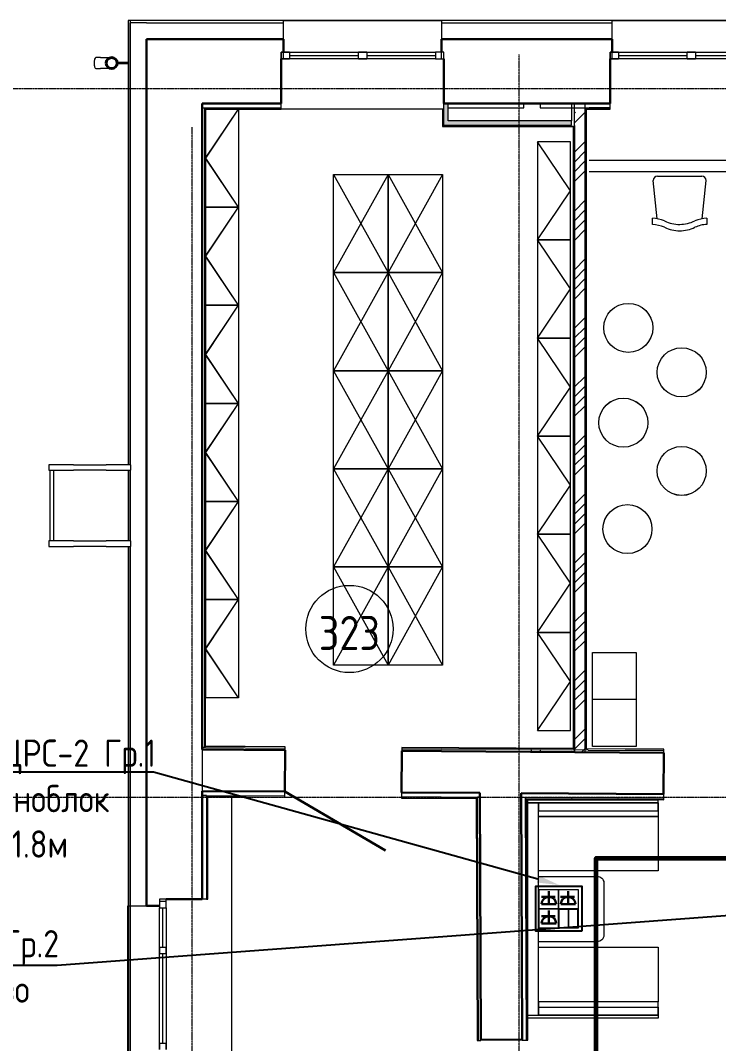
# Model space of a CAD drawing. Header units: millimetres. Extents: x -32 to 417638015, y -35 to 175284279.
# Drawn here: x 1081114 to 1087516, y 86053 to 95438 of the extents above; entities that cross this region are included whole.
import ezdxf
from ezdxf import colors
from ezdxf.entities.mleader import LeaderData, LeaderLine
from ezdxf.math import Vec2, Vec3

# ---------------------------------------------------------------- set-up
doc = ezdxf.new("R2010")
doc.units = ezdxf.units.MM
doc.linetypes.add('ADSK_Линия сетки', pattern=[25, 20, -2.5, 0, -2.5])
for name, color, linetype, lineweight in [('_ Окна', 7, 'Continuous', 9), ('_ЭМ_гофра', 5, 'Continuous', 60), ('_ЭМ_ТХобщее_слой', 7, 'Continuous', 30), ('Аннотация', 7, 'Continuous', 18), ('Двери', 7, 'Continuous', 9), ('Обобщенные модели', 7, 'Continuous', 18), ('Оборудование', 7, 'Continuous', 18), ('Окна', 7, 'Continuous', 9), ('Оси', 253, 'Continuous', 9), ('Перекрытие', 7, 'Continuous', 18), ('Стены внутренние', 7, 'Continuous', 18), ('Стены наружные', 7, 'Continuous', 18), ('Стены несущие', 7, 'Continuous', 30), ('Стены отделка', 7, 'Continuous', 30), ('Стены штриховка', 7, 'Continuous', 9), ('ТХ', 5, 'Continuous', 0), ('ШТРИХОВКА', 252, 'Continuous', 15), ('Электро', 250, 'Continuous', 25), ('ЭОМ_Кабель для СУП', 150, 'Continuous', 9)]:
    doc.layers.add(name, color=color, linetype=linetype, lineweight=lineweight)
for name, color, linetype in [('_ЭМ_Надписи', 7, 'Continuous'), ('ВНУТРЯНКА', 1, 'Continuous'), ('ЭОМ_Лотки рабочие', 5, 'Continuous')]:
    doc.layers.add(name, color=color, linetype=linetype)
doc.layers.add('PDF _ЭОМ _розетки', color=7, linetype='Continuous', true_color=0xeb0000)
doc.layers.add('Линии', color=7, linetype='Continuous', lineweight=9, true_color=0x00a600)
doc.styles.add('GOST Common', font='GOST_Common.ttf', dxfattribs={"width": 0.9, "height": 350})
doc.styles.add('ЭОМ', font='isocpeur.ttf', dxfattribs={"width": 0.85, "height": 250})

# ---------------------------------------------------------------- blocks, each defined once
blk = doc.blocks.new('ТХ 3 этаж')
at = {"layer": 'ТХ', "color": 8}
for p, q in [((62309.7, 42322.2), (57010.7, 42322.2)), ((57632.6, 41891.3), (57597.1, 42242.6)), ((57636.6, 42282.2), (58042.7, 42282.2)), ((58046.7, 41891.3), (58082.3, 42242.6)), ((57590.2, 41837.7), (57590.2, 41895.3)), ((58089.4, 41895.8), (58089.4, 41838)), ((57439.5, 37481.1), (57039.5, 37481.1))]:
    blk.add_line(p, q, dxfattribs=at)
for points in [[(53792.1, 42897.2), (53792.1, 41997.2), (53492.1, 41997.2), (53492.1, 42897.2)], [(56536.7, 42597.2), (56536.7, 41697.2), (56836.7, 41697.2), (56836.7, 42597.2)], [(54664.4, 41397.2), (54664.4, 42297.2), (55164.4, 42297.2), (55164.4, 41397.2)], [(55164.4, 41397.2), (55164.4, 42297.2), (55664.4, 42297.2), (55664.4, 41397.2)], [(53792.1, 41997.2), (53792.1, 41097.2), (53492.1, 41097.2), (53492.1, 41997.2)], [(56536.7, 41697.2), (56536.7, 40797.2), (56836.7, 40797.2), (56836.7, 41697.2)], [(54664.4, 40497.2), (54664.4, 41397.2), (55164.4, 41397.2), (55164.4, 40497.2)], [(55164.4, 40497.2), (55164.4, 41397.2), (55664.4, 41397.2), (55664.4, 40497.2)], [(53792.1, 41097.2), (53792.1, 40197.2), (53492.1, 40197.2), (53492.1, 41097.2)], [(56536.7, 40797.2), (56536.7, 39897.2), (56836.7, 39897.2), (56836.7, 40797.2)], [(54664.4, 39597.2), (54664.4, 40497.2), (55164.4, 40497.2), (55164.4, 39597.2)], [(55164.4, 39597.2), (55164.4, 40497.2), (55664.4, 40497.2), (55664.4, 39597.2)], [(53792.1, 40197.2), (53792.1, 39297.2), (53492.1, 39297.2), (53492.1, 40197.2)], [(56536.7, 39897.2), (56536.7, 38997.2), (56836.7, 38997.2), (56836.7, 39897.2)], [(54664.4, 38697.2), (54664.4, 39597.2), (55164.4, 39597.2), (55164.4, 38697.2)], [(55164.4, 38697.2), (55164.4, 39597.2), (55664.4, 39597.2), (55664.4, 38697.2)], [(53792.1, 39297.2), (53792.1, 38397.2), (53492.1, 38397.2), (53492.1, 39297.2)], [(56536.7, 38997.2), (56536.7, 38097.2), (56836.7, 38097.2), (56836.7, 38997.2)], [(54664.4, 37797.2), (54664.4, 38697.2), (55164.4, 38697.2), (55164.4, 37797.2)], [(55164.4, 37797.2), (55164.4, 38697.2), (55664.4, 38697.2), (55664.4, 37797.2)], [(53792.1, 38397.2), (53792.1, 37497.2), (53492.1, 37497.2), (53492.1, 38397.2)], [(56536.7, 38097.2), (56536.7, 37197.2), (56836.7, 37197.2), (56836.7, 38097.2)], [(57439.5, 37911.1), (57439.5, 37051.1), (57039.5, 37051.1), (57039.5, 37911.1)], [(57643.6, 36534), (57643.6, 36559), (56443.6, 36559), (56443.6, 36534)], [(56543.6, 35909), (56543.6, 36409), (57643.6, 36409), (57643.6, 35909)], [(56543.6, 34709), (56543.6, 35209), (57643.6, 35209), (57643.6, 34709)], [(57643.6, 34584), (57643.6, 34559), (56443.6, 34559), (56443.6, 34584)]]:
    blk.add_lwpolyline(points, close=True, dxfattribs=at)
for points in [[(53792.1, 41997.2), (53492.1, 42447.2), (53792.1, 42897.2)], [(56536.7, 41697.2), (56836.7, 42147.2), (56536.7, 42597.2)], [(54664.4, 42297.2), (55164.4, 41397.2)], [(55164.4, 42297.2), (54664.4, 41397.2)], [(55164.4, 42297.2), (55664.4, 41397.2)], [(55664.4, 42297.2), (55164.4, 41397.2)], [(53792.1, 41097.2), (53492.1, 41547.2), (53792.1, 41997.2)], [(56536.7, 40797.2), (56836.7, 41247.2), (56536.7, 41697.2)], [(54664.4, 41397.2), (55164.4, 40497.2)], [(55164.4, 41397.2), (54664.4, 40497.2)], [(55164.4, 41397.2), (55664.4, 40497.2)], [(55664.4, 41397.2), (55164.4, 40497.2)], [(53792.1, 40197.2), (53492.1, 40647.2), (53792.1, 41097.2)], [(56536.7, 39897.2), (56836.7, 40347.2), (56536.7, 40797.2)], [(54664.4, 40497.2), (55164.4, 39597.2)], [(55164.4, 40497.2), (54664.4, 39597.2)], [(55164.4, 40497.2), (55664.4, 39597.2)], [(55664.4, 40497.2), (55164.4, 39597.2)], [(53792.1, 39297.2), (53492.1, 39747.2), (53792.1, 40197.2)], [(56536.7, 38997.2), (56836.7, 39447.2), (56536.7, 39897.2)], [(54664.4, 39597.2), (55164.4, 38697.2)], [(55164.4, 39597.2), (54664.4, 38697.2)], [(55164.4, 39597.2), (55664.4, 38697.2)], [(55664.4, 39597.2), (55164.4, 38697.2)], [(53792.1, 38397.2), (53492.1, 38847.2), (53792.1, 39297.2)], [(56536.7, 38097.2), (56836.7, 38547.2), (56536.7, 38997.2)], [(54664.4, 38697.2), (55164.4, 37797.2)], [(55164.4, 38697.2), (54664.4, 37797.2)], [(55164.4, 38697.2), (55664.4, 37797.2)], [(55664.4, 38697.2), (55164.4, 37797.2)], [(53792.1, 37497.2), (53492.1, 37947.2), (53792.1, 38397.2)], [(56536.7, 37197.2), (56836.7, 37647.2), (56536.7, 38097.2)]]:
    blk.add_lwpolyline(points, dxfattribs=at)
at = {"layer": 'ТХ', "color": 8, "ltscale": 50}
for points in [[(56543.6, 34584), (56543.6, 36534), (56443.6, 36534), (56443.6, 34584)], [(57643.6, 36534), (57643.6, 36409), (56543.6, 36409), (56543.6, 36534)], [(57643.6, 36459), (57643.6, 36534), (56543.6, 36534), (56543.6, 36459)], [(57643.6, 34584), (57643.6, 34709), (56543.6, 34709), (56543.6, 34584)], [(57643.6, 34659), (57643.6, 34584), (56543.6, 34584), (56543.6, 34659)]]:
    blk.add_lwpolyline(points, close=True, dxfattribs=at)
at = {"layer": 'ТХ', "color": 8}
blk.add_lwpolyline([(56543.6, 35259), (56543.6, 35859), (57083.6, 35859, -0.414214), (57143.6, 35799), (57143.6, 35319, -0.414214), (57083.6, 35259)], format="xyb", close=True, dxfattribs=at)
for centre in [(57368.4, 40890.2), (57857.9, 40482.5), (57322.8, 40020.6), (57857.9, 39577.5), (57360.4, 39044.8)]:
    blk.add_circle(centre, 225, dxfattribs=at)
for centre, radius, start, end in [((57636.6, 42242.6), 39.6, 90, 180), ((58042.7, 42242.6), 39.6, 0, 90), ((57578.9, 41580), 315.5, 67.30393, 87.96026), ((57839.9, 42161.2), 321.8, 244.36129, 269.95428), ((57833.8, 42179.3), 340, 270.98928, 295.27184), ((58100.6, 41580.5), 315.5, 92.03974, 112.69607), ((57581.1, 41534), 303.4, 66.75305, 88.2859), ((57839.8, 42103.1), 321.8, 244.36129, 269.95428), ((57839.3, 42104.2), 323, 270.04506, 295.59188), ((58102.2, 41537.9), 301.4, 92.3795, 114.13839)]:
    blk.add_arc(centre, radius, start, end, dxfattribs=at)
blk = doc.blocks.new('План 3 этажа')
at = {"layer": 'Стены внутренние'}
for points in [[(48705.077, 42907.707), (48705.077, 43067.707), (48666.077, 43067.707), (48666.077, 42907.707)], [(49837.8, 42867.707), (49837.8, 42907.707), (48665.077, 42907.707), (48666.077, 42867.707), (49827.8, 42867.707)]]:
    blk.add_hatch(color=8, dxfattribs=at).paths.add_polyline_path(points)
at = {"layer": 'Стены штриховка'}
h = blk.add_hatch(dxfattribs=at)
h.set_pattern_fill('ANSI34', color=8, scale=20)
h.set_pattern_definition([(45, (25940.3, 34555.92), (-269.4077, 269.4077), []), (45, (26030.1, 34555.92), (-269.4077, 269.4077), []), (45, (26119.9, 34555.92), (-269.4077, 269.4077), []), (45, (26209.7, 34555.92), (-269.4077, 269.4077), [])])
h.paths.add_polyline_path([(49961.458, 37120.009), (49962.8, 42987.909), (49862.8, 42987.909), (49861.458, 37120.009)])
at = {"layer": '_ Окна', "color": 8, "lineweight": 18}
for p, q in [((47175.077, 43477.707), (47175.077, 43537.707)), ((47175.077, 43537.707), (47251.077, 43537.707)), ((47251.077, 43477.707), (47175.077, 43477.707)), ((47251.077, 43537.707), (47251.077, 43477.707)), ((47882.077, 43477.707), (47882.077, 43537.707)), ((47882.077, 43537.707), (47958.077, 43537.707)), ((47958.077, 43477.707), (47882.077, 43477.707)), ((47958.077, 43537.707), (47958.077, 43477.707)), ((48589.077, 43537.707), (48589.077, 43477.707)), ((48665.077, 43537.707), (48589.077, 43537.707)), ((48589.077, 43477.707), (48665.077, 43477.707)), ((48665.077, 43477.707), (48665.077, 43537.707)), ((50190.081, 43477.707), (50190.081, 43537.707)), ((50190.081, 43537.707), (50266.081, 43537.707)), ((50266.081, 43477.707), (50190.081, 43477.707)), ((50266.081, 43537.707), (50266.081, 43477.707)), ((50897.081, 43477.707), (50897.081, 43537.707)), ((50897.081, 43537.707), (50973.081, 43537.707)), ((50973.081, 43477.707), (50897.081, 43477.707)), ((50973.081, 43537.707), (50973.081, 43477.707)), ((46119.197, 35767.855), (46059.197, 35767.855)), ((46059.197, 35767.855), (46059.197, 35687.855)), ((46119.197, 35687.855), (46119.197, 35767.855)), ((46059.197, 35687.855), (46119.197, 35687.855)), ((46059.197, 35327.855), (46119.197, 35327.855)), ((46059.197, 35267.855), (46059.197, 35327.855)), ((46119.197, 35327.855), (46119.197, 35267.855)), ((46119.197, 35267.855), (46059.197, 35267.855)), ((46059.197, 34447.855), (46119.197, 34447.855)), ((46059.197, 34387.855), (46059.197, 34447.855)), ((46119.197, 34447.855), (46119.197, 34387.855))]:
    blk.add_line(p, q, dxfattribs=at)
at = {"layer": '_ Окна', "color": 8}
for p, q in [((47195.077, 43477.707), (47195.077, 43537.707)), ((47251.077, 43507.707), (47882.077, 43507.707)), ((47958.077, 43507.707), (48589.077, 43507.707)), ((48645.077, 43477.707), (48645.077, 43537.707)), ((50210.081, 43477.707), (50210.081, 43537.707)), ((50266.081, 43507.707), (50897.081, 43507.707)), ((50973.081, 43507.707), (51604.081, 43507.707)), ((46119.197, 35747.855), (46059.197, 35747.855)), ((46089.197, 35327.855), (46089.197, 35687.855)), ((46089.197, 34447.855), (46089.197, 35267.855))]:
    blk.add_line(p, q, dxfattribs=at)
at = {"layer": 'Двери', "color": 8, "lineweight": 30}
blk.add_line((47207.495, 36754.794), (48130.571, 36213.655), dxfattribs=at)
at = {"layer": 'Линии', "color": 8}
blk.add_circle((47799.53, 38246.743), 400, dxfattribs=at)
at = {"layer": 'Обобщенные модели', "color": 8}
for p, q in [((45515.549, 43487.761), (45473.045, 43487.761)), ((45473.045, 43387.761), (45515.549, 43387.761)), ((45769.197, 43442.761), (45670.055, 43442.761)), ((45670.055, 43432.761), (45769.197, 43432.761))]:
    blk.add_line(p, q, dxfattribs=at)
at = {"layer": 'Обобщенные модели', "color": 8, "flags": 128}
for points in [[(45515.549, 43487.761), (45521.217, 43487.761), (45526.801, 43487.761), (45532.294, 43487.761), (45537.685, 43487.761), (45542.967, 43487.761), (45548.131, 43487.761), (45553.168, 43487.761), (45558.072, 43487.761), (45562.833, 43487.761), (45567.444, 43487.761), (45571.898, 43487.761), (45576.188, 43487.761), (45580.306, 43487.761), (45584.247, 43487.761), (45588.004, 43487.761), (45591.571, 43487.761), (45594.942, 43487.761), (45598.112, 43487.761), (45601.075, 43487.761), (45603.828, 43487.761), (45606.18, 43487.761)], [(45606.18, 43387.761), (45604.909, 43387.761), (45602.246, 43387.761), (45599.37, 43387.761), (45596.285, 43387.761), (45592.997, 43387.761), (45589.511, 43387.761), (45585.833, 43387.761), (45581.968, 43387.761), (45577.922, 43387.761), (45573.703, 43387.761), (45569.316, 43387.761), (45564.769, 43387.761), (45560.07, 43387.761), (45555.225, 43387.761), (45550.242, 43387.761), (45545.13, 43387.761), (45539.896, 43387.761), (45534.549, 43387.761), (45529.098, 43387.761), (45523.55, 43387.761), (45517.916, 43387.761), (45515.549, 43387.761)]]:
    blk.add_lwpolyline(points, dxfattribs=at)
at = {"layer": 'Обобщенные модели', "color": 8}
for start, end in [(0, 180), (180, 0)]:
    blk.add_arc((45619.197, 43437.761), 52, start, end, dxfattribs=at)
at = {"layer": 'Обобщенные модели', "color": 8, "lineweight": 40}
for start, end in [(0, 180), (180, 0)]:
    blk.add_arc((45619.197, 43437.761), 50, start, end, dxfattribs=at)
at = {"layer": 'Обобщенные модели', "color": 8}
for start_param, end_param in [(3.14159265, 4.71238898), (4.71238898, 6.28318531)]:
    blk.add_ellipse((45473.045, 43437.761), major_axis=(0, -50), ratio=0.30901699, start_param=start_param, end_param=end_param, dxfattribs=at)
at = {"layer": 'Оборудование', "color": 8}
for p, q in [((45044.197, 39753.902), (45044.197, 39703.902)), ((45269.197, 39753.902), (45044.197, 39753.902)), ((45044.197, 39703.902), (45269.197, 39703.902)), ((45054.197, 39053.902), (45054.197, 39703.902)), ((45084.197, 39703.902), (45084.197, 39053.902)), ((45269.197, 39753.902), (45569.197, 39753.902)), ((45569.197, 39703.902), (45269.197, 39703.902)), ((45794.197, 39753.902), (45569.197, 39753.902)), ((45569.197, 39703.902), (45794.197, 39703.902)), ((45794.197, 39703.902), (45794.197, 39753.902)), ((45044.197, 39053.902), (45044.197, 39003.902)), ((45269.197, 39053.902), (45044.197, 39053.902)), ((45269.197, 39053.902), (45569.197, 39053.902)), ((45794.197, 39053.902), (45569.197, 39053.902)), ((45794.197, 39003.902), (45794.197, 39053.902)), ((45044.197, 39003.902), (45269.197, 39003.902)), ((45569.197, 39003.902), (45269.197, 39003.902)), ((45569.197, 39003.902), (45794.197, 39003.902))]:
    blk.add_line(p, q, dxfattribs=at)
at = {"layer": 'Окна', "color": 8}
for p, q in [((47175.077, 43537.707), (47175.077, 43477.707)), ((47251.077, 43537.707), (47175.077, 43537.707)), ((47175.077, 43477.707), (47251.077, 43477.707)), ((47251.077, 43537.707), (47882.077, 43537.707)), ((47882.077, 43477.707), (47251.077, 43477.707)), ((47958.077, 43537.707), (47882.077, 43537.707)), ((47882.077, 43477.707), (47958.077, 43477.707)), ((47958.077, 43537.707), (48589.077, 43537.707)), ((48589.077, 43477.707), (47958.077, 43477.707)), ((48665.077, 43537.707), (48589.077, 43537.707)), ((48589.077, 43477.707), (48665.077, 43477.707)), ((48665.077, 43477.707), (48665.077, 43537.707)), ((50190.081, 43537.707), (50190.081, 43477.707)), ((50266.081, 43537.707), (50190.081, 43537.707)), ((50190.081, 43477.707), (50266.081, 43477.707)), ((50266.081, 43537.707), (50897.081, 43537.707)), ((50897.081, 43477.707), (50266.081, 43477.707)), ((50973.081, 43537.707), (50897.081, 43537.707)), ((50897.081, 43477.707), (50973.081, 43477.707)), ((50973.081, 43537.707), (51604.081, 43537.707)), ((51604.081, 43477.707), (50973.081, 43477.707)), ((46059.197, 35767.855), (46059.197, 35687.855)), ((46119.197, 35767.855), (46059.197, 35767.855)), ((46119.197, 35687.855), (46119.197, 35767.855)), ((46059.197, 35327.855), (46059.197, 35687.855)), ((46119.197, 35687.855), (46119.197, 35327.855)), ((46059.197, 35327.855), (46059.197, 35267.855)), ((46119.197, 35267.855), (46119.197, 35327.855)), ((46059.197, 34447.855), (46059.197, 35267.855)), ((46119.197, 35267.855), (46119.197, 34447.855)), ((46059.197, 34447.855), (46059.197, 34387.855)), ((46119.197, 34387.855), (46119.197, 34447.855))]:
    blk.add_line(p, q, dxfattribs=at)
at = {"layer": 'Оси', "color": 8, "linetype": 'ADSK_Линия сетки'}
for p, q in [((49356.908, -3523.688), (49356.908, 43515.246)), ((-10051.774, 43203.902), (56512.196, 43203.902)), ((46356.908, -3523.688), (46356.908, 42848.902)), ((-10051.774, 36703.902), (56512.196, 36703.902))]:
    blk.add_line(p, q, dxfattribs=at)
at = {"layer": 'Перекрытие', "color": 8}
for p, q in [((49999.64, 42547.707), (55298.094, 42547.707)), ((46720.119, 33959.767), (46720.119, 36706.028)), ((46489.197, 35767.855), (46449.197, 35767.855))]:
    blk.add_line(p, q, dxfattribs=at)
at = {"layer": 'Стены наружные', "color": 8}
for p, q in [((47196.077, 43828.707), (48646.077, 43828.707)), ((47196.077, 43828.707), (47196.077, 43827.707)), ((48646.077, 43828.707), (48646.077, 43827.707)), ((50210.922, 43828.707), (51660.924, 43828.707)), ((50210.922, 43828.707), (50210.922, 43827.707)), ((48646.077, 43827.707), (47195.077, 43827.707)), ((51660.081, 43827.707), (50210.081, 43827.707)), ((48653.077, 43015.707), (47175.077, 43015.707)), ((45768.197, 34002.855), (45768.197, 35707.855)), ((45768.197, 35707.855), (45769.197, 35707.855)), ((45769.197, 35707.855), (45769.197, 34002.855)), ((45789.197, 35707.855), (45789.197, 34002.855)), ((45789.197, 34002.855), (45789.197, 35707.855))]:
    blk.add_line(p, q, dxfattribs=at)
at = {"layer": 'Стены несущие', "color": 8}
for p, q in [((47195.077, 43657.707), (45939.197, 43657.707)), ((45939.197, 35707.855), (45939.197, 43657.707)), ((47195.077, 43537.707), (47195.077, 43657.707)), ((48645.077, 43657.707), (50210.081, 43657.707)), ((48645.077, 43657.707), (48645.077, 43537.707)), ((50210.081, 43537.707), (50210.081, 43657.707)), ((47175.077, 43067.707), (47175.077, 43477.707)), ((48665.077, 43477.707), (48665.077, 43067.707)), ((50190.081, 43067.707), (50190.081, 43477.707)), ((46449.197, 43067.707), (47175.077, 43067.707)), ((46449.197, 37139.835), (46449.197, 43067.707)), ((50190.081, 43067.707), (48665.077, 43067.707)), ((47210.017, 37134.786), (46449.197, 37139.835)), ((47207.495, 36754.794), (47210.017, 37134.786)), ((48279.994, 37127.684), (48277.471, 36747.692)), ((48643.271, 37125.272), (48279.994, 37127.684)), ((48279.994, 37127.684), (48643.271, 37125.272)), ((50683.941, 37111.727), (48643.271, 37125.272)), ((50681.418, 36731.736), (50683.941, 37111.727)), ((47207.495, 36754.794), (46449.197, 36759.827)), ((46449.197, 36759.827), (46449.197, 35767.855)), ((47207.495, 36754.794), (47207.495, 36754.794)), ((48994.214, 36742.935), (48277.471, 36747.692)), ((48994.214, 36742.935), (49003.563, 34478.382)), ((49374.228, 36740.412), (50681.418, 36731.736)), ((49383.56, 34479.951), (49374.228, 36740.412)), ((46119.197, 35767.855), (46449.197, 35767.855)), ((45939.197, 35707.855), (46059.197, 35707.855)), ((49003.563, 34478.382), (49383.56, 34479.951))]:
    blk.add_line(p, q, dxfattribs=at)
at = {"layer": 'Стены отделка', "color": 8, "lineweight": 9}
for p, q in [((45769.197, 43827.707), (45769.197, 39753.902)), ((47195.077, 43827.707), (45769.197, 43827.707)), ((45789.197, 39753.902), (45789.197, 43807.707)), ((45939.197, 43807.707), (45789.197, 43807.707)), ((45789.197, 43807.707), (45789.197, 39753.902)), ((47195.077, 43657.707), (47195.077, 43827.707)), ((48645.077, 43827.707), (48645.077, 43657.707)), ((48645.077, 43807.707), (48646.077, 43807.707)), ((50210.081, 43827.707), (48646.077, 43827.707)), ((50210.081, 43657.707), (50210.081, 43827.707)), ((46449.197, 43027.707), (46469.197, 43027.707)), ((46469.197, 43027.707), (46469.197, 37159.703)), ((46481.197, 43015.707), (47175.077, 43015.707)), ((46481.197, 37171.624), (46481.197, 43015.707)), ((47175.077, 43015.707), (47175.077, 43067.707)), ((48665.077, 43015.707), (48653.077, 43015.707)), ((48653.077, 43015.707), (48653.077, 42857.707)), ((48665.077, 42867.707), (48665.077, 43067.707)), ((48665.077, 43027.707), (48666.077, 43027.707)), ((48705.077, 43027.707), (49397.8, 43027.707)), ((48705.077, 42907.707), (48705.077, 43027.707)), ((49397.8, 43027.707), (49397.8, 43067.707)), ((49547.8, 43067.707), (49547.8, 43027.707)), ((49547.8, 43027.707), (49997.8, 43027.707)), ((49837.8, 43067.707), (49837.8, 42907.707)), ((49974.8, 43015.707), (50190.081, 43015.707)), ((49974.8, 37148.33), (49974.8, 43015.707)), ((50190.081, 43015.707), (50190.081, 43067.707)), ((49837.8, 42907.707), (48705.077, 42907.707)), ((48655.077, 42855.707), (49850.8, 42855.707)), ((48665.077, 42867.707), (49837.8, 42867.707)), ((49850.8, 42855.707), (49850.8, 37149.432)), ((49862.8, 42864.157), (49862.8, 37119.616)), ((49962.8, 37120.424), (49962.8, 42864.157)), ((45769.197, 39703.902), (45769.197, 39053.902)), ((45789.197, 39053.902), (45789.197, 39703.902)), ((45789.197, 39703.902), (45789.197, 39053.902)), ((45769.197, 39003.902), (45769.197, 35707.855)), ((45789.197, 35707.855), (45789.197, 39003.902)), ((45789.197, 39003.902), (45789.197, 35707.855)), ((47210.23, 37166.785), (46481.197, 37171.624)), ((47210.017, 37134.786), (47210.23, 37166.785)), ((46449.197, 37159.836), (46469.197, 37159.836)), ((46449.329, 37159.835), (46449.197, 37139.835)), ((46449.197, 37139.835), (47210.017, 37134.786)), ((46479.197, 37159.637), (46449.329, 37159.835)), ((48280.206, 37159.683), (48279.994, 37127.684)), ((48280.126, 37147.683), (48643.404, 37145.272)), ((49850.8, 37149.432), (48280.206, 37159.683)), ((48643.271, 37125.272), (49470.516, 37119.782)), ((49470.516, 37119.782), (49470.649, 37139.781)), ((49470.649, 37139.781), (49837.8, 37137.344)), ((49549.45, 37139.258), (49549.318, 37119.258)), ((49987.8, 37136.348), (49549.45, 37139.258)), ((50684.153, 37143.727), (49974.8, 37148.33)), ((50683.941, 37111.727), (50684.153, 37143.727)), ((46449.197, 36759.827), (46448.931, 36719.828)), ((46448.931, 36719.828), (47207.229, 36714.795)), ((46489.197, 36719.826), (46449.197, 36719.826)), ((46489.197, 36719.561), (46489.197, 36719.826)), ((46501.197, 35767.855), (46501.197, 36707.481)), ((46501.197, 36707.481), (47207.15, 36702.795)), ((47207.15, 36702.795), (47207.229, 36714.795)), ((47207.229, 36714.795), (47207.495, 36754.794)), ((48277.206, 36707.693), (48277.126, 36695.693)), ((48277.126, 36695.693), (48962.428, 36691.144)), ((48277.471, 36747.692), (48277.206, 36707.693)), ((48277.471, 36747.692), (48277.471, 36747.692)), ((48640.484, 36705.282), (48993.949, 36702.935)), ((48983.588, 34472.299), (48974.379, 36703.065)), ((48994.379, 36702.938), (48974.38, 36702.855)), ((48993.949, 36702.935), (48994.214, 36742.935)), ((49374.27, 36740.412), (49374.004, 36700.413)), ((49374.004, 36700.413), (49374.393, 36700.41)), ((50682.577, 36731.728), (49374.27, 36740.412)), ((49423.585, 34474.116), (49414.394, 36700.145)), ((50682.857, 36691.725), (49414.394, 36700.145)), ((50682.312, 36691.729), (50682.577, 36731.728)), ((48962.428, 36691.144), (48971.589, 34472.25)), ((49435.585, 34474.165), (49426.444, 36688.065)), ((49426.444, 36688.065), (50682.778, 36679.726)), ((50682.778, 36679.726), (50682.857, 36691.725)), ((46489.197, 35768.855), (46489.197, 35767.855)), ((46489.197, 35767.855), (46501.197, 35767.855)), ((45769.197, 35707.855), (45789.197, 35707.855)), ((45789.197, 35707.855), (45939.197, 35707.855)), ((48971.589, 34472.25), (49003.588, 34472.382)), ((49003.588, 34472.382), (49003.563, 34478.382)), ((49383.56, 34479.951), (49383.585, 34473.951)), ((49383.585, 34473.951), (49435.585, 34474.165))]:
    blk.add_line(p, q, dxfattribs=at)
at = {"layer": 'Стены штриховка', "color": 8}
for p, q in [((45789.197, 43827.707), (45789.197, 43807.707)), ((45939.197, 43807.707), (47195.077, 43807.707)), ((48646.077, 43807.707), (50210.081, 43807.707)), ((46469.197, 43027.707), (47175.077, 43027.707)), ((46479.197, 43017.707), (47175.077, 43017.707)), ((46479.197, 37169.637), (46479.197, 43017.707)), ((48655.077, 43015.707), (48655.077, 42855.707)), ((48705.077, 43027.707), (48705.077, 43067.707)), ((49862.8, 37119.616), (49862.8, 43067.707)), ((49862.8, 37159.415), (49862.8, 42987.909)), ((49962.8, 37119.616), (49962.8, 43067.707)), ((49962.8, 37159.415), (49962.8, 42987.909)), ((49972.771, 37146.297), (49972.799, 43017.709)), ((49972.799, 43017.709), (50190.081, 43017.707)), ((50190.081, 43027.707), (49997.8, 43027.707)), ((49837.8, 42867.707), (49837.8, 42907.707)), ((48653.077, 42857.707), (49852.8, 42857.707)), ((48653.077, 42857.707), (48653.077, 42855.707)), ((48653.077, 42855.707), (48655.077, 42855.707)), ((49852.8, 42857.707), (49852.8, 37147.428)), ((47210.216, 37164.785), (46479.197, 37169.637)), ((46449.197, 37139.835), (46449.197, 36759.827)), ((46479.197, 37159.637), (47210.15, 37154.785)), ((49852.8, 37147.428), (48280.193, 37157.683)), ((49470.649, 37139.781), (48643.404, 37145.272)), ((50684.14, 37141.727), (49972.75, 37146.297)), ((49987.8, 37136.348), (50684.073, 37131.727)), ((46489.197, 36719.561), (46489.197, 35768.855)), ((46499.197, 35767.855), (46499.197, 36709.494)), ((46499.197, 36709.494), (47207.163, 36704.795)), ((48277.14, 36697.693), (48964.42, 36693.131)), ((48277.206, 36707.693), (48277.206, 36707.693)), ((48640.484, 36705.282), (48277.206, 36707.693)), ((48964.42, 36693.131), (48973.589, 34472.258)), ((49433.585, 34474.157), (49424.436, 36690.078)), ((49424.436, 36690.078), (50682.791, 36681.726))]:
    blk.add_line(p, q, dxfattribs=at)
at = {"layer": 'ЭОМ_Лотки рабочие'}
blk.add_blockref('ТХ 3 этаж', (-7010.895, 118.542), dxfattribs=at)
at = {"layer": 'Аннотация', "color": 8, "lineweight": 9, "insert": (47799.53, 38209.794), "char_height": 312.5, "width": 520.21112, "attachment_point": 5, "line_spacing_factor": 1.022766, "style": 'GOST Common'}
blk.add_mtext('323', dxfattribs=at)
blk = doc.blocks.new('_ЭМ_ТХ2_3 этаж_нов')
at = {"layer": 'ТХ', "color": 8}
for p, q in [((61291.9, 42286.8), (55992.9, 42286.8)), ((56618.8, 42246.8), (57024.9, 42246.8)), ((56614.8, 41856), (56579.3, 42207.2)), ((57028.9, 41856), (57064.5, 42207.2)), ((56572.4, 41802.4), (56572.4, 41859.9)), ((57071.6, 41860.4), (57071.6, 41802.7)), ((56421.7, 37445.7), (56021.7, 37445.7))]:
    blk.add_line(p, q, dxfattribs=at)
for points in [[(52774.3, 42861.8), (52774.3, 41961.8), (52474.3, 41961.8), (52474.3, 42861.8)], [(55518.9, 42561.8), (55518.9, 41661.8), (55818.9, 41661.8), (55818.9, 42561.8)], [(53646.6, 41361.8), (53646.6, 42261.8), (54146.6, 42261.8), (54146.6, 41361.8)], [(54146.6, 41361.8), (54146.6, 42261.8), (54646.6, 42261.8), (54646.6, 41361.8)], [(52774.3, 41961.8), (52774.3, 41061.8), (52474.3, 41061.8), (52474.3, 41961.8)], [(55518.9, 41661.8), (55518.9, 40761.8), (55818.9, 40761.8), (55818.9, 41661.8)], [(53646.6, 40461.8), (53646.6, 41361.8), (54146.6, 41361.8), (54146.6, 40461.8)], [(54146.6, 40461.8), (54146.6, 41361.8), (54646.6, 41361.8), (54646.6, 40461.8)], [(52774.3, 41061.8), (52774.3, 40161.8), (52474.3, 40161.8), (52474.3, 41061.8)], [(55518.9, 40761.8), (55518.9, 39861.8), (55818.9, 39861.8), (55818.9, 40761.8)], [(53646.6, 39561.8), (53646.6, 40461.8), (54146.6, 40461.8), (54146.6, 39561.8)], [(54146.6, 39561.8), (54146.6, 40461.8), (54646.6, 40461.8), (54646.6, 39561.8)], [(52774.3, 40161.8), (52774.3, 39261.8), (52474.3, 39261.8), (52474.3, 40161.8)], [(55518.9, 39861.8), (55518.9, 38961.8), (55818.9, 38961.8), (55818.9, 39861.8)], [(53646.6, 38661.8), (53646.6, 39561.8), (54146.6, 39561.8), (54146.6, 38661.8)], [(54146.6, 38661.8), (54146.6, 39561.8), (54646.6, 39561.8), (54646.6, 38661.8)], [(52774.3, 39261.8), (52774.3, 38361.8), (52474.3, 38361.8), (52474.3, 39261.8)], [(55518.9, 38961.8), (55518.9, 38061.8), (55818.9, 38061.8), (55818.9, 38961.8)], [(53646.6, 37761.8), (53646.6, 38661.8), (54146.6, 38661.8), (54146.6, 37761.8)], [(54146.6, 37761.8), (54146.6, 38661.8), (54646.6, 38661.8), (54646.6, 37761.8)], [(52774.3, 38361.8), (52774.3, 37461.8), (52474.3, 37461.8), (52474.3, 38361.8)], [(55518.9, 38061.8), (55518.9, 37161.8), (55818.9, 37161.8), (55818.9, 38061.8)], [(56421.7, 37875.7), (56421.7, 37015.7), (56021.7, 37015.7), (56021.7, 37875.7)], [(56625.8, 36498.6), (56625.8, 36523.6), (55425.8, 36523.6), (55425.8, 36498.6)], [(55525.8, 35873.6), (55525.8, 36373.6), (56625.8, 36373.6), (56625.8, 35873.6)], [(55525.8, 34673.6), (55525.8, 35173.6), (56625.8, 35173.6), (56625.8, 34673.6)], [(56625.8, 34548.6), (56625.8, 34523.6), (55425.8, 34523.6), (55425.8, 34548.6)]]:
    blk.add_lwpolyline(points, close=True, dxfattribs=at)
for points in [[(52774.3, 41961.8), (52474.3, 42411.8), (52774.3, 42861.8)], [(55518.9, 41661.8), (55818.9, 42111.8), (55518.9, 42561.8)], [(53646.6, 42261.8), (54146.6, 41361.8)], [(54146.6, 42261.8), (53646.6, 41361.8)], [(54146.6, 42261.8), (54646.6, 41361.8)], [(54646.6, 42261.8), (54146.6, 41361.8)], [(52774.3, 41061.8), (52474.3, 41511.8), (52774.3, 41961.8)], [(55518.9, 40761.8), (55818.9, 41211.8), (55518.9, 41661.8)], [(53646.6, 41361.8), (54146.6, 40461.8)], [(54146.6, 41361.8), (53646.6, 40461.8)], [(54146.6, 41361.8), (54646.6, 40461.8)], [(54646.6, 41361.8), (54146.6, 40461.8)], [(52774.3, 40161.8), (52474.3, 40611.8), (52774.3, 41061.8)], [(55518.9, 39861.8), (55818.9, 40311.8), (55518.9, 40761.8)], [(53646.6, 40461.8), (54146.6, 39561.8)], [(54146.6, 40461.8), (53646.6, 39561.8)], [(54146.6, 40461.8), (54646.6, 39561.8)], [(54646.6, 40461.8), (54146.6, 39561.8)], [(52774.3, 39261.8), (52474.3, 39711.8), (52774.3, 40161.8)], [(55518.9, 38961.8), (55818.9, 39411.8), (55518.9, 39861.8)], [(53646.6, 39561.8), (54146.6, 38661.8)], [(54146.6, 39561.8), (53646.6, 38661.8)], [(54146.6, 39561.8), (54646.6, 38661.8)], [(54646.6, 39561.8), (54146.6, 38661.8)], [(52774.3, 38361.8), (52474.3, 38811.8), (52774.3, 39261.8)], [(55518.9, 38061.8), (55818.9, 38511.8), (55518.9, 38961.8)], [(53646.6, 38661.8), (54146.6, 37761.8)], [(54146.6, 38661.8), (53646.6, 37761.8)], [(54146.6, 38661.8), (54646.6, 37761.8)], [(54646.6, 38661.8), (54146.6, 37761.8)], [(52774.3, 37461.8), (52474.3, 37911.8), (52774.3, 38361.8)], [(55518.9, 37161.8), (55818.9, 37611.8), (55518.9, 38061.8)]]:
    blk.add_lwpolyline(points, dxfattribs=at)
at = {"layer": 'ТХ', "color": 8, "ltscale": 50}
for points in [[(55525.8, 34548.6), (55525.8, 36498.6), (55425.8, 36498.6), (55425.8, 34548.6)], [(56625.8, 36498.6), (56625.8, 36373.6), (55525.8, 36373.6), (55525.8, 36498.6)], [(56625.8, 36423.6), (56625.8, 36498.6), (55525.8, 36498.6), (55525.8, 36423.6)], [(56625.8, 34548.6), (56625.8, 34673.6), (55525.8, 34673.6), (55525.8, 34548.6)], [(56625.8, 34623.6), (56625.8, 34548.6), (55525.8, 34548.6), (55525.8, 34623.6)]]:
    blk.add_lwpolyline(points, close=True, dxfattribs=at)
at = {"layer": 'ТХ', "color": 8}
blk.add_lwpolyline([(55525.8, 35223.6), (55525.8, 35823.6), (56065.8, 35823.6, -0.414214), (56125.8, 35763.6), (56125.8, 35283.6, -0.414214), (56065.8, 35223.6)], format="xyb", close=True, dxfattribs=at)
for centre in [(56350.6, 40854.8), (56840.1, 40447.1), (56305, 39985.2), (56840.1, 39542.2), (56342.6, 39009.4)]:
    blk.add_circle(centre, 225, dxfattribs=at)
for centre, radius, start, end in [((56618.8, 42207.2), 39.6, 90, 180), ((57024.9, 42207.2), 39.6, 360, 90), ((56561.1, 41544.6), 315.5, 67.30393, 87.96026), ((57082.8, 41545.1), 315.5, 92.03974, 112.69607), ((56563.3, 41498.6), 303.4, 66.75305, 88.2859), ((56822, 42067.7), 321.8, 244.36129, 269.95428), ((56822.1, 42125.8), 321.8, 244.36129, 269.95428), ((56821.5, 42068.9), 323, 270.04506, 295.59188), ((56816, 42143.9), 340, 270.98928, 295.27184), ((57084.4, 41502.6), 301.4, 92.3795, 114.13839)]:
    blk.add_arc(centre, radius, start, end, dxfattribs=at)
blk = doc.blocks.new('Блок из 4 розеток')
for points in [[(-209, 203.1), (-124.1, 203.1), (-124.1, 33.5), (-209, 33.5)], [(-124.1, 203.1), (-39.1, 203.1), (-39.1, 33.5), (-124.1, 33.5)]]:
    blk.add_lwpolyline(points, close=True)
at = {"layer": 'PDF _ЭОМ _розетки', "color": 3, "linetype": 'Continuous', "lineweight": 25, "transparency": 33554687}
blk.add_lwpolyline([(0, 0), (-421.6, 0), (-421.6, 415.2), (0, 415.2)], close=True, dxfattribs=at)
at = {"layer": 'PDF _ЭОМ _розетки', "color": 7, "linetype": 'Continuous', "lineweight": 20, "transparency": 33554687}
for points in [[(-213.4, 384.9), (-213.4, 207), (-391.2, 207), (-391.2, 384.9)], [(-35.6, 384.9), (-35.6, 207), (-213.4, 207), (-213.4, 384.9)], [(-213.4, 207), (-213.4, 29.2), (-391.2, 29.2), (-391.2, 207)], [(-35.6, 207), (-35.6, 29.2), (-213.4, 29.2), (-213.4, 207)]]:
    blk.add_lwpolyline(points, close=True, dxfattribs=at)
at = {"layer": 'ВНУТРЯНКА', "color": 5, "lineweight": 30, "ltscale": 100, "transparency": 33554687}
for p, q in [((-244.3, 317), (-372.2, 317)), ((-67.6, 317), (-195.5, 317)), ((-244.3, 139.2), (-372.2, 139.2))]:
    blk.add_line(p, q, dxfattribs=at)
at = {"layer": 'Электро', "color": 5, "lineweight": 30, "transparency": 33554687}
for p, q in [((-303.2, 249.8), (-303.2, 369.9)), ((-126.5, 249.8), (-126.5, 369.9)), ((-370.4, 249.8), (-235.9, 249.8)), ((-303.2, 72), (-303.2, 192.1)), ((-193.7, 249.8), (-59.2, 249.8)), ((-370.4, 72), (-235.9, 72))]:
    blk.add_line(p, q, dxfattribs=at)
at = {"layer": 'Электро', "color": 5, "lineweight": 30, "transparency": 33554687, "extrusion": (0, 0, -1)}
for centre in [(-303.2, 249.7), (-126.5, 249.7), (-303.2, 71.9)]:
    blk.add_ellipse(centre, major_axis=(-47.6, -47.6), ratio=1, start_param=0.787621, end_param=3.924768, dxfattribs=at)

msp = doc.modelspace()

# ---------------------------------------------------------------- linework, layer by layer
at = {"layer": '_ЭМ_гофра', "linetype": 'ByBlock'}
msp.add_lwpolyline([(1084982.2, 85186.5), (1086392.3, 85186.5), (1086392.3, 84093.1), (1086392.3, 87752.9), (1089457.3, 87752.9), (1089952.4, 88271.5)], dxfattribs=at)

# ---------------------------------------------------------------- block references
at = {"layer": '_ЭМ_ТХобщее_слой', "lineweight": 50}
msp.add_blockref('_ЭМ_ТХ2_3 этаж_нов', (1030337.8, 51763.2), dxfattribs=at)
at = {"layer": 'ШТРИХОВКА'}
msp.add_blockref('План 3 этажа', (1036330.9, 51609.3), dxfattribs=at)
at = {"layer": 'ЭОМ_Кабель для СУП', "color": 217, "linetype": 'ByBlock', "lineweight": 40, "true_color": 0x93278f, "transparency": 33554687}
msp.add_blockref('Блок из 4 розеток', (1086262.8, 87082.4), dxfattribs=at)

# ---------------------------------------------------------------- leaders
at = {"layer": '_ЭМ_Надписи', "color": 7, "ltscale": 5}
ml = msp.add_multileader_mtext('Standard', dxfattribs=at)
ml.set_content('{\\fGOST Common|b0|i0|c204|p34;\\W0.9;\\C256;3ЩРС-2\\fISOCPEUR|b0|i0|c204|p34;\\W0.85; Гр.1 моноблок\\P\\fGOST Common|b0|i0|c0|p34;\\W0.9;h=\\fGOST Common|b0|i0|c204|p34;1\\fGOST Common|b0|i0|c0|p34;.\\fGOST Common|b0|i0|c204|p34;8м}', color=1, style='ЭОМ')
ml.set_leader_properties()
ml.build(insert=Vec2(0, 0))
ml.multileader.update_dxf_attribs({"text_left_attachment_type": 6, "text_right_attachment_type": 6, "dogleg_length": 0, "arrow_head_size": 200})
ctx = ml.context
ctx.base_point, ctx.char_height, ctx.arrow_head_size, ctx.landing_gap_size, ctx.plane_origin = Vec3(1080724.6, 88541.8), 250, 200, 0, Vec3(1059499.4, 103434.8)
ctx.left_attachment, ctx.right_attachment = 6, 6
notes = []
notes.append((ctx, [(1, (1, 1, 0), (1082333.4, 88541.8), (-1, 0), 0, [(0, [(1086052, 87508)], 0, [])])]))
ctx.mtext.insert, ctx.mtext.width, ctx.mtext.defined_height, ctx.mtext.flow_direction = Vec3(1080724.6, 88841.8), 2273.288, 545.6, 5
ml = msp.add_multileader_mtext('Standard', dxfattribs=at)
ml.set_content('{\\fGOST Common|b0|i0|c204|p34;\\W0.9;\\C256;3ЩРС-2\\fISOCPEUR|b0|i0|c204|p34;\\W0.85; Гр.2 Интер.у-во}', color=1, style='ЭОМ')
ml.set_leader_properties()
ml.build(insert=Vec2(0, 0))
ml.multileader.update_dxf_attribs({"text_left_attachment_type": 6, "text_right_attachment_type": 6, "dogleg_length": 0, "arrow_head_size": 200})
ctx = ml.context
ctx.base_point, ctx.char_height, ctx.arrow_head_size, ctx.landing_gap_size, ctx.plane_origin = Vec3(1079797.7, 86768.6), 250, 200, 0, Vec3(1059761.4, 101829.4)
ctx.left_attachment, ctx.right_attachment = 6, 6
notes.append((ctx, [(1, (1, 1, 0), (1081448.9, 86768.6), (-1, 0), 0, [(0, [(1089948.7, 87400.9)], 0, [])])]))
ctx.mtext.insert, ctx.mtext.width, ctx.mtext.defined_height, ctx.mtext.flow_direction = Vec3(1079797.7, 87093.6), 2273.288, 545.6, 5
for ctx, leaders in notes:
    for number, flags, end, landing, length, lines in leaders:
        leader = LeaderData()
        leader.index, (leader.has_last_leader_line, leader.has_dogleg_vector, leader.attachment_direction) = number, flags
        leader.last_leader_point, leader.dogleg_vector, leader.dogleg_length = Vec3(end), Vec3(landing), length
        for number, points, colour, breaks in lines:
            line = LeaderLine()
            line.index, line.vertices, line.color, line.breaks = number, Vec3.list(points), colors.encode_raw_color(colour), breaks
            leader.lines.append(line)
        ctx.leaders.append(leader)

doc.saveas('drawing.dxf')
